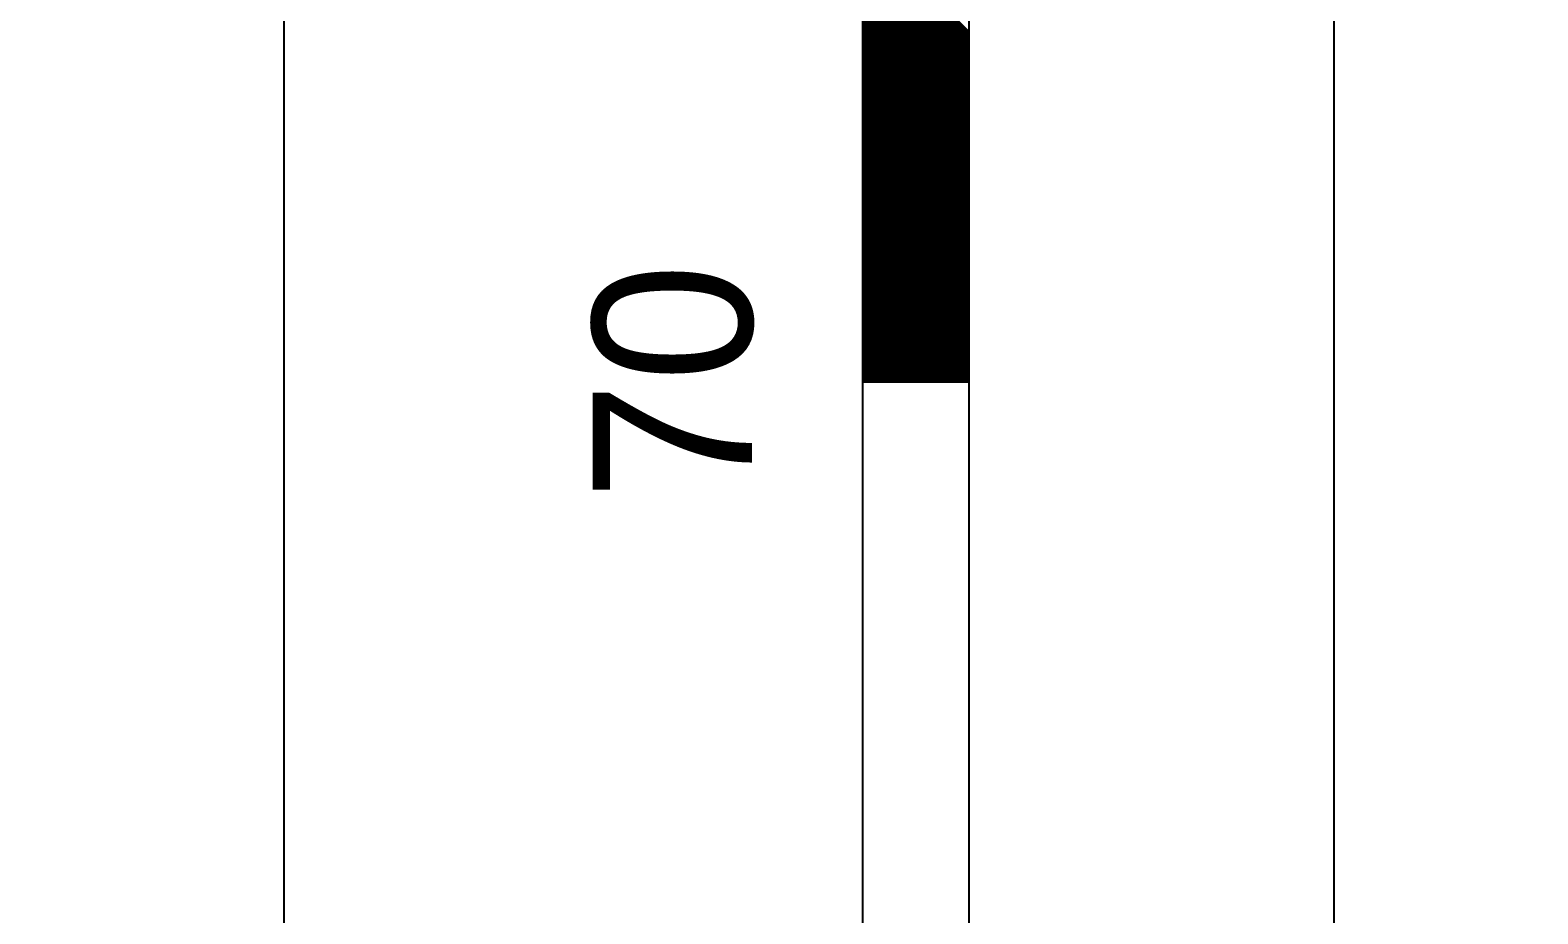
# Model space of a CAD drawing. Extents: x 747954 to 748544, y 4316381 to 4317408.
# Drawn here: x 748185.85 to 748200.01, y 4317346.01 to 4317354.32 of the extents above; entities that cross this region are included whole.
import ezdxf
from ezdxf.enums import TextEntityAlignment as Align

# ---------------------------------------------------------------- set-up
doc = ezdxf.new("R2010")
doc.units = 0
doc.layers.get('0').update_dxf_attribs({"linetype": 'CONTINUOUS'})

msp = doc.modelspace()

# ---------------------------------------------------------------- linework, layer by layer
at = {"color": 0, "linetype": 'CONTINUOUS'}
for p, q in [((748193.67, 4317281.01), (748193.67, 4317381.01)), ((748193.67, 4317281.01), (748193.67, 4317381.01)), ((748194.67, 4317281.01), (748194.67, 4317381.01)), ((748194.67, 4317281.01), (748194.67, 4317381.01)), ((748194.67, 4317354.3), (748193.67, 4317355.3)), ((748194.67, 4317354.3), (748193.67, 4317355.3)), ((748194.67, 4317354.29), (748193.67, 4317355.29)), ((748194.67, 4317354.29), (748193.67, 4317355.29)), ((748194.67, 4317354.28), (748193.67, 4317355.28)), ((748194.67, 4317354.28), (748193.67, 4317355.28)), ((748194.67, 4317354.26), (748193.67, 4317355.26)), ((748194.67, 4317354.26), (748193.67, 4317355.26)), ((748194.67, 4317354.25), (748193.67, 4317355.25)), ((748194.67, 4317354.25), (748193.67, 4317355.25)), ((748194.67, 4317354.23), (748193.67, 4317355.23)), ((748194.67, 4317354.23), (748193.67, 4317355.23)), ((748194.67, 4317354.22), (748193.67, 4317355.22)), ((748194.67, 4317354.22), (748193.67, 4317355.22)), ((748194.67, 4317354.2), (748193.67, 4317355.2)), ((748194.67, 4317354.2), (748193.67, 4317355.2)), ((748194.67, 4317354.19), (748193.67, 4317355.19)), ((748194.67, 4317354.19), (748193.67, 4317355.19)), ((748194.67, 4317354.18), (748193.67, 4317355.18)), ((748194.67, 4317354.18), (748193.67, 4317355.18)), ((748194.67, 4317354.16), (748193.67, 4317355.16)), ((748194.67, 4317354.16), (748193.67, 4317355.16)), ((748194.67, 4317354.15), (748193.67, 4317355.15)), ((748194.67, 4317354.15), (748193.67, 4317355.15)), ((748194.67, 4317354.13), (748193.67, 4317355.13)), ((748194.67, 4317354.13), (748193.67, 4317355.13)), ((748194.67, 4317354.12), (748193.67, 4317355.12)), ((748194.67, 4317354.12), (748193.67, 4317355.12)), ((748194.67, 4317354.11), (748193.67, 4317355.11)), ((748194.67, 4317354.11), (748193.67, 4317355.11)), ((748194.67, 4317354.09), (748193.67, 4317355.09)), ((748194.67, 4317354.09), (748193.67, 4317355.09)), ((748194.67, 4317354.08), (748193.67, 4317355.08)), ((748194.67, 4317354.08), (748193.67, 4317355.08)), ((748194.67, 4317354.06), (748193.67, 4317355.06)), ((748194.67, 4317354.06), (748193.67, 4317355.06)), ((748194.67, 4317354.05), (748193.67, 4317355.05)), ((748194.67, 4317354.05), (748193.67, 4317355.05)), ((748194.67, 4317354.04), (748193.67, 4317355.04)), ((748194.67, 4317354.04), (748193.67, 4317355.04)), ((748194.67, 4317354.02), (748193.67, 4317355.02)), ((748194.67, 4317354.02), (748193.67, 4317355.02)), ((748194.67, 4317354.01), (748193.67, 4317355.01)), ((748194.67, 4317354.01), (748193.67, 4317355.01)), ((748194.67, 4317353.99), (748193.67, 4317354.99)), ((748194.67, 4317353.99), (748193.67, 4317354.99)), ((748194.67, 4317353.98), (748193.67, 4317354.98)), ((748194.67, 4317353.98), (748193.67, 4317354.98)), ((748194.67, 4317353.96), (748193.67, 4317354.96)), ((748194.67, 4317353.96), (748193.67, 4317354.96)), ((748194.67, 4317353.95), (748193.67, 4317354.95)), ((748194.67, 4317353.95), (748193.67, 4317354.95)), ((748194.67, 4317353.94), (748193.67, 4317354.94)), ((748194.67, 4317353.94), (748193.67, 4317354.94)), ((748194.67, 4317353.92), (748193.67, 4317354.92)), ((748194.67, 4317353.92), (748193.67, 4317354.92)), ((748194.67, 4317353.91), (748193.67, 4317354.91)), ((748194.67, 4317353.91), (748193.67, 4317354.91)), ((748194.67, 4317353.89), (748193.67, 4317354.89)), ((748194.67, 4317353.89), (748193.67, 4317354.89)), ((748194.67, 4317353.88), (748193.67, 4317354.88)), ((748194.67, 4317353.88), (748193.67, 4317354.88)), ((748194.67, 4317353.87), (748193.67, 4317354.87)), ((748194.67, 4317353.87), (748193.67, 4317354.87)), ((748194.67, 4317353.85), (748193.67, 4317354.85)), ((748194.67, 4317353.85), (748193.67, 4317354.85)), ((748194.67, 4317353.84), (748193.67, 4317354.84)), ((748194.67, 4317353.84), (748193.67, 4317354.84)), ((748194.67, 4317353.82), (748193.67, 4317354.82)), ((748194.67, 4317353.82), (748193.67, 4317354.82)), ((748194.67, 4317353.81), (748193.67, 4317354.81)), ((748194.67, 4317353.81), (748193.67, 4317354.81)), ((748194.67, 4317353.79), (748193.67, 4317354.79)), ((748194.67, 4317353.79), (748193.67, 4317354.79)), ((748194.67, 4317353.78), (748193.67, 4317354.78)), ((748194.67, 4317353.78), (748193.67, 4317354.78)), ((748194.67, 4317353.77), (748193.67, 4317354.77)), ((748194.67, 4317353.77), (748193.67, 4317354.77)), ((748194.67, 4317353.75), (748193.67, 4317354.75)), ((748194.67, 4317353.75), (748193.67, 4317354.75)), ((748194.67, 4317353.74), (748193.67, 4317354.74)), ((748194.67, 4317353.74), (748193.67, 4317354.74)), ((748194.67, 4317353.72), (748193.67, 4317354.72)), ((748194.67, 4317353.72), (748193.67, 4317354.72)), ((748194.67, 4317353.71), (748193.67, 4317354.71)), ((748194.67, 4317353.71), (748193.67, 4317354.71)), ((748194.67, 4317353.7), (748193.67, 4317354.7)), ((748194.67, 4317353.7), (748193.67, 4317354.7)), ((748194.67, 4317353.68), (748193.67, 4317354.68)), ((748194.67, 4317353.68), (748193.67, 4317354.68)), ((748194.67, 4317353.67), (748193.67, 4317354.67)), ((748194.67, 4317353.67), (748193.67, 4317354.67)), ((748194.67, 4317353.65), (748193.67, 4317354.65)), ((748194.67, 4317353.65), (748193.67, 4317354.65)), ((748194.67, 4317353.64), (748193.67, 4317354.64)), ((748194.67, 4317353.64), (748193.67, 4317354.64)), ((748194.67, 4317353.63), (748193.67, 4317354.63)), ((748194.67, 4317353.63), (748193.67, 4317354.63)), ((748194.67, 4317353.61), (748193.67, 4317354.61)), ((748194.67, 4317353.61), (748193.67, 4317354.61)), ((748194.67, 4317353.6), (748193.67, 4317354.6)), ((748194.67, 4317353.6), (748193.67, 4317354.6)), ((748194.67, 4317353.58), (748193.67, 4317354.58)), ((748194.67, 4317353.58), (748193.67, 4317354.58)), ((748194.67, 4317353.57), (748193.67, 4317354.57)), ((748194.67, 4317353.57), (748193.67, 4317354.57)), ((748194.67, 4317353.55), (748193.67, 4317354.55)), ((748194.67, 4317353.55), (748193.67, 4317354.55)), ((748194.67, 4317353.54), (748193.67, 4317354.54)), ((748194.67, 4317353.54), (748193.67, 4317354.54)), ((748194.67, 4317353.53), (748193.67, 4317354.53)), ((748194.67, 4317353.53), (748193.67, 4317354.53)), ((748194.67, 4317353.51), (748193.67, 4317354.51)), ((748194.67, 4317353.51), (748193.67, 4317354.51)), ((748194.67, 4317353.5), (748193.67, 4317354.5)), ((748194.67, 4317353.5), (748193.67, 4317354.5)), ((748194.67, 4317353.48), (748193.67, 4317354.48)), ((748194.67, 4317353.48), (748193.67, 4317354.48)), ((748194.67, 4317353.47), (748193.67, 4317354.47)), ((748194.67, 4317353.47), (748193.67, 4317354.47)), ((748194.67, 4317353.46), (748193.67, 4317354.46)), ((748194.67, 4317353.46), (748193.67, 4317354.46)), ((748194.67, 4317353.44), (748193.67, 4317354.44)), ((748194.67, 4317353.44), (748193.67, 4317354.44)), ((748194.67, 4317353.43), (748193.67, 4317354.43)), ((748194.67, 4317353.43), (748193.67, 4317354.43)), ((748194.67, 4317353.41), (748193.67, 4317354.41)), ((748194.67, 4317353.41), (748193.67, 4317354.41)), ((748194.67, 4317353.4), (748193.67, 4317354.4)), ((748194.67, 4317353.4), (748193.67, 4317354.4)), ((748194.67, 4317353.38), (748193.67, 4317354.38)), ((748194.67, 4317353.38), (748193.67, 4317354.38)), ((748194.67, 4317353.37), (748193.67, 4317354.37)), ((748194.67, 4317353.37), (748193.67, 4317354.37)), ((748194.67, 4317353.36), (748193.67, 4317354.36)), ((748194.67, 4317353.36), (748193.67, 4317354.36)), ((748194.67, 4317353.34), (748193.67, 4317354.34)), ((748194.67, 4317353.34), (748193.67, 4317354.34)), ((748194.67, 4317353.33), (748193.67, 4317354.33)), ((748194.67, 4317353.33), (748193.67, 4317354.33)), ((748194.67, 4317353.31), (748193.67, 4317354.31)), ((748194.67, 4317353.31), (748193.67, 4317354.31)), ((748194.67, 4317353.3), (748193.67, 4317354.3)), ((748194.67, 4317353.3), (748193.67, 4317354.3)), ((748194.67, 4317353.29), (748193.67, 4317354.29)), ((748194.67, 4317353.29), (748193.67, 4317354.29)), ((748194.67, 4317353.27), (748193.67, 4317354.27)), ((748194.67, 4317353.27), (748193.67, 4317354.27)), ((748194.67, 4317353.26), (748193.67, 4317354.26)), ((748194.67, 4317353.26), (748193.67, 4317354.26)), ((748194.67, 4317353.24), (748193.67, 4317354.24)), ((748194.67, 4317353.24), (748193.67, 4317354.24)), ((748194.67, 4317353.23), (748193.67, 4317354.23)), ((748194.67, 4317353.23), (748193.67, 4317354.23)), ((748194.67, 4317353.21), (748193.67, 4317354.21)), ((748194.67, 4317353.21), (748193.67, 4317354.21)), ((748194.67, 4317353.2), (748193.67, 4317354.2)), ((748194.67, 4317353.2), (748193.67, 4317354.2)), ((748194.67, 4317353.19), (748193.67, 4317354.19)), ((748194.67, 4317353.19), (748193.67, 4317354.19)), ((748194.67, 4317353.17), (748193.67, 4317354.17)), ((748194.67, 4317353.17), (748193.67, 4317354.17)), ((748194.67, 4317353.16), (748193.67, 4317354.16)), ((748194.67, 4317353.16), (748193.67, 4317354.16)), ((748194.67, 4317353.14), (748193.67, 4317354.14)), ((748194.67, 4317353.14), (748193.67, 4317354.14)), ((748194.67, 4317353.13), (748193.67, 4317354.13)), ((748194.67, 4317353.13), (748193.67, 4317354.13)), ((748194.67, 4317353.12), (748193.67, 4317354.12)), ((748194.67, 4317353.12), (748193.67, 4317354.12)), ((748194.67, 4317353.1), (748193.67, 4317354.1)), ((748194.67, 4317353.1), (748193.67, 4317354.1)), ((748194.67, 4317353.09), (748193.67, 4317354.09)), ((748194.67, 4317353.09), (748193.67, 4317354.09)), ((748194.67, 4317353.07), (748193.67, 4317354.07)), ((748194.67, 4317353.07), (748193.67, 4317354.07)), ((748194.67, 4317353.06), (748193.67, 4317354.06)), ((748194.67, 4317353.06), (748193.67, 4317354.06)), ((748194.67, 4317353.05), (748193.67, 4317354.05)), ((748194.67, 4317353.05), (748193.67, 4317354.05)), ((748194.67, 4317353.03), (748193.67, 4317354.03)), ((748194.67, 4317353.03), (748193.67, 4317354.03)), ((748194.67, 4317353.02), (748193.67, 4317354.02)), ((748194.67, 4317353.02), (748193.67, 4317354.02)), ((748194.67, 4317353), (748193.67, 4317354)), ((748194.67, 4317353), (748193.67, 4317354)), ((748194.67, 4317352.99), (748193.67, 4317353.99)), ((748194.67, 4317352.99), (748193.67, 4317353.99)), ((748194.67, 4317352.97), (748193.67, 4317353.97)), ((748194.67, 4317352.97), (748193.67, 4317353.97)), ((748194.67, 4317352.96), (748193.67, 4317353.96)), ((748194.67, 4317352.96), (748193.67, 4317353.96)), ((748194.67, 4317352.95), (748193.67, 4317353.95)), ((748194.67, 4317352.95), (748193.67, 4317353.95)), ((748194.67, 4317352.93), (748193.67, 4317353.93)), ((748194.67, 4317352.93), (748193.67, 4317353.93)), ((748194.67, 4317352.92), (748193.67, 4317353.92)), ((748194.67, 4317352.92), (748193.67, 4317353.92)), ((748194.67, 4317352.9), (748193.67, 4317353.9)), ((748194.67, 4317352.9), (748193.67, 4317353.9)), ((748194.67, 4317352.89), (748193.67, 4317353.89)), ((748194.67, 4317352.89), (748193.67, 4317353.89)), ((748194.67, 4317352.88), (748193.67, 4317353.88)), ((748194.67, 4317352.88), (748193.67, 4317353.88)), ((748194.67, 4317352.86), (748193.67, 4317353.86)), ((748194.67, 4317352.86), (748193.67, 4317353.86)), ((748194.67, 4317352.85), (748193.67, 4317353.85)), ((748194.67, 4317352.85), (748193.67, 4317353.85)), ((748194.67, 4317352.83), (748193.67, 4317353.83)), ((748194.67, 4317352.83), (748193.67, 4317353.83)), ((748194.67, 4317352.82), (748193.67, 4317353.82)), ((748194.67, 4317352.82), (748193.67, 4317353.82)), ((748194.67, 4317352.8), (748193.67, 4317353.8)), ((748194.67, 4317352.8), (748193.67, 4317353.8)), ((748194.67, 4317352.79), (748193.67, 4317353.79)), ((748194.67, 4317352.79), (748193.67, 4317353.79)), ((748194.67, 4317352.78), (748193.67, 4317353.78)), ((748194.67, 4317352.78), (748193.67, 4317353.78)), ((748194.67, 4317352.76), (748193.67, 4317353.76)), ((748194.67, 4317352.76), (748193.67, 4317353.76)), ((748194.67, 4317352.75), (748193.67, 4317353.75)), ((748194.67, 4317352.75), (748193.67, 4317353.75)), ((748194.67, 4317352.73), (748193.67, 4317353.73)), ((748194.67, 4317352.73), (748193.67, 4317353.73)), ((748194.67, 4317352.72), (748193.67, 4317353.72)), ((748194.67, 4317352.72), (748193.67, 4317353.72)), ((748194.67, 4317352.71), (748193.67, 4317353.71)), ((748194.67, 4317352.71), (748193.67, 4317353.71)), ((748194.67, 4317352.69), (748193.67, 4317353.69)), ((748194.67, 4317352.69), (748193.67, 4317353.69)), ((748194.67, 4317352.68), (748193.67, 4317353.68)), ((748194.67, 4317352.68), (748193.67, 4317353.68)), ((748194.67, 4317352.66), (748193.67, 4317353.66)), ((748194.67, 4317352.66), (748193.67, 4317353.66)), ((748194.67, 4317352.65), (748193.67, 4317353.65)), ((748194.67, 4317352.65), (748193.67, 4317353.65)), ((748194.67, 4317352.64), (748193.67, 4317353.64)), ((748194.67, 4317352.64), (748193.67, 4317353.64)), ((748194.67, 4317352.62), (748193.67, 4317353.62)), ((748194.67, 4317352.62), (748193.67, 4317353.62)), ((748194.67, 4317352.61), (748193.67, 4317353.61)), ((748194.67, 4317352.61), (748193.67, 4317353.61)), ((748194.67, 4317352.59), (748193.67, 4317353.59)), ((748194.67, 4317352.59), (748193.67, 4317353.59)), ((748194.67, 4317352.58), (748193.67, 4317353.58)), ((748194.67, 4317352.58), (748193.67, 4317353.58)), ((748194.67, 4317352.56), (748193.67, 4317353.56)), ((748194.67, 4317352.56), (748193.67, 4317353.56)), ((748194.67, 4317352.55), (748193.67, 4317353.55)), ((748194.67, 4317352.55), (748193.67, 4317353.55)), ((748194.67, 4317352.54), (748193.67, 4317353.54)), ((748194.67, 4317352.54), (748193.67, 4317353.54)), ((748194.67, 4317352.52), (748193.67, 4317353.52)), ((748194.67, 4317352.52), (748193.67, 4317353.52)), ((748194.67, 4317352.51), (748193.67, 4317353.51)), ((748194.67, 4317352.51), (748193.67, 4317353.51)), ((748194.67, 4317352.49), (748193.67, 4317353.49)), ((748194.67, 4317352.49), (748193.67, 4317353.49)), ((748194.67, 4317352.48), (748193.67, 4317353.48)), ((748194.67, 4317352.48), (748193.67, 4317353.48)), ((748194.67, 4317352.47), (748193.67, 4317353.47)), ((748194.67, 4317352.47), (748193.67, 4317353.47)), ((748194.67, 4317352.45), (748193.67, 4317353.45)), ((748194.67, 4317352.45), (748193.67, 4317353.45)), ((748194.67, 4317352.44), (748193.67, 4317353.44)), ((748194.67, 4317352.44), (748193.67, 4317353.44)), ((748194.67, 4317352.42), (748193.67, 4317353.42)), ((748194.67, 4317352.42), (748193.67, 4317353.42)), ((748194.67, 4317352.41), (748193.67, 4317353.41)), ((748194.67, 4317352.41), (748193.67, 4317353.41)), ((748194.67, 4317352.39), (748193.67, 4317353.39)), ((748194.67, 4317352.39), (748193.67, 4317353.39)), ((748194.67, 4317352.38), (748193.67, 4317353.38)), ((748194.67, 4317352.38), (748193.67, 4317353.38)), ((748194.67, 4317352.37), (748193.67, 4317353.37)), ((748194.67, 4317352.37), (748193.67, 4317353.37)), ((748194.67, 4317352.35), (748193.67, 4317353.35)), ((748194.67, 4317352.35), (748193.67, 4317353.35)), ((748194.67, 4317352.34), (748193.67, 4317353.34)), ((748194.67, 4317352.34), (748193.67, 4317353.34)), ((748194.67, 4317352.32), (748193.67, 4317353.32)), ((748194.67, 4317352.32), (748193.67, 4317353.32)), ((748194.67, 4317352.31), (748193.67, 4317353.31)), ((748194.67, 4317352.31), (748193.67, 4317353.31)), ((748194.67, 4317352.3), (748193.67, 4317353.3)), ((748194.67, 4317352.3), (748193.67, 4317353.3)), ((748194.67, 4317352.28), (748193.67, 4317353.28)), ((748194.67, 4317352.28), (748193.67, 4317353.28)), ((748194.67, 4317352.27), (748193.67, 4317353.27)), ((748194.67, 4317352.27), (748193.67, 4317353.27)), ((748194.67, 4317352.25), (748193.67, 4317353.25)), ((748194.67, 4317352.25), (748193.67, 4317353.25)), ((748194.67, 4317352.24), (748193.67, 4317353.24)), ((748194.67, 4317352.24), (748193.67, 4317353.24)), ((748194.67, 4317352.23), (748193.67, 4317353.23)), ((748194.67, 4317352.23), (748193.67, 4317353.23)), ((748194.67, 4317352.21), (748193.67, 4317353.21)), ((748194.67, 4317352.21), (748193.67, 4317353.21)), ((748194.67, 4317352.2), (748193.67, 4317353.2)), ((748194.67, 4317352.2), (748193.67, 4317353.2)), ((748194.67, 4317352.18), (748193.67, 4317353.18)), ((748194.67, 4317352.18), (748193.67, 4317353.18)), ((748194.67, 4317352.17), (748193.67, 4317353.17)), ((748194.67, 4317352.17), (748193.67, 4317353.17)), ((748194.67, 4317352.15), (748193.67, 4317353.15)), ((748194.67, 4317352.15), (748193.67, 4317353.15)), ((748194.67, 4317352.14), (748193.67, 4317353.14)), ((748194.67, 4317352.14), (748193.67, 4317353.14)), ((748194.67, 4317352.13), (748193.67, 4317353.13)), ((748194.67, 4317352.13), (748193.67, 4317353.13)), ((748194.67, 4317352.11), (748193.67, 4317353.11)), ((748194.67, 4317352.11), (748193.67, 4317353.11)), ((748194.67, 4317352.1), (748193.67, 4317353.1)), ((748194.67, 4317352.1), (748193.67, 4317353.1)), ((748194.67, 4317352.08), (748193.67, 4317353.08)), ((748194.67, 4317352.08), (748193.67, 4317353.08)), ((748194.67, 4317352.07), (748193.67, 4317353.07)), ((748194.67, 4317352.07), (748193.67, 4317353.07)), ((748194.67, 4317352.06), (748193.67, 4317353.06)), ((748194.67, 4317352.06), (748193.67, 4317353.06)), ((748194.67, 4317352.04), (748193.67, 4317353.04)), ((748194.67, 4317352.04), (748193.67, 4317353.04)), ((748194.67, 4317352.03), (748193.67, 4317353.03)), ((748194.67, 4317352.03), (748193.67, 4317353.03)), ((748194.67, 4317352.01), (748193.67, 4317353.01)), ((748194.67, 4317352.01), (748193.67, 4317353.01)), ((748194.67, 4317352), (748193.67, 4317353)), ((748194.67, 4317352), (748193.67, 4317353)), ((748194.67, 4317351.98), (748193.67, 4317352.98)), ((748194.67, 4317351.98), (748193.67, 4317352.98)), ((748194.67, 4317351.97), (748193.67, 4317352.97)), ((748194.67, 4317351.97), (748193.67, 4317352.97)), ((748194.67, 4317351.96), (748193.67, 4317352.96)), ((748194.67, 4317351.96), (748193.67, 4317352.96)), ((748194.67, 4317351.94), (748193.67, 4317352.94)), ((748194.67, 4317351.94), (748193.67, 4317352.94)), ((748194.67, 4317351.93), (748193.67, 4317352.93)), ((748194.67, 4317351.93), (748193.67, 4317352.93)), ((748194.67, 4317351.91), (748193.67, 4317352.91)), ((748194.67, 4317351.91), (748193.67, 4317352.91)), ((748194.67, 4317351.9), (748193.67, 4317352.9)), ((748194.67, 4317351.9), (748193.67, 4317352.9)), ((748194.67, 4317351.89), (748193.67, 4317352.89)), ((748194.67, 4317351.89), (748193.67, 4317352.89)), ((748194.67, 4317351.87), (748193.67, 4317352.87)), ((748194.67, 4317351.87), (748193.67, 4317352.87)), ((748194.67, 4317351.86), (748193.67, 4317352.86)), ((748194.67, 4317351.86), (748193.67, 4317352.86)), ((748194.67, 4317351.84), (748193.67, 4317352.84)), ((748194.67, 4317351.84), (748193.67, 4317352.84)), ((748194.67, 4317351.83), (748193.67, 4317352.83)), ((748194.67, 4317351.83), (748193.67, 4317352.83)), ((748194.67, 4317351.81), (748193.67, 4317352.81)), ((748194.67, 4317351.81), (748193.67, 4317352.81)), ((748194.67, 4317351.8), (748193.67, 4317352.8)), ((748194.67, 4317351.8), (748193.67, 4317352.8)), ((748194.67, 4317351.79), (748193.67, 4317352.79)), ((748194.67, 4317351.79), (748193.67, 4317352.79)), ((748194.67, 4317351.77), (748193.67, 4317352.77)), ((748194.67, 4317351.77), (748193.67, 4317352.77)), ((748194.67, 4317351.76), (748193.67, 4317352.76)), ((748194.67, 4317351.76), (748193.67, 4317352.76)), ((748194.67, 4317351.74), (748193.67, 4317352.74)), ((748194.67, 4317351.74), (748193.67, 4317352.74)), ((748194.67, 4317351.73), (748193.67, 4317352.73)), ((748194.67, 4317351.73), (748193.67, 4317352.73)), ((748194.67, 4317351.72), (748193.67, 4317352.72)), ((748194.67, 4317351.72), (748193.67, 4317352.72)), ((748194.67, 4317351.7), (748193.67, 4317352.7)), ((748194.67, 4317351.7), (748193.67, 4317352.7)), ((748194.67, 4317351.69), (748193.67, 4317352.69)), ((748194.67, 4317351.69), (748193.67, 4317352.69)), ((748194.67, 4317351.67), (748193.67, 4317352.67)), ((748194.67, 4317351.67), (748193.67, 4317352.67)), ((748194.67, 4317351.66), (748193.67, 4317352.66)), ((748194.67, 4317351.66), (748193.67, 4317352.66)), ((748194.67, 4317351.65), (748193.67, 4317352.65)), ((748194.67, 4317351.65), (748193.67, 4317352.65)), ((748194.67, 4317351.63), (748193.67, 4317352.63)), ((748194.67, 4317351.63), (748193.67, 4317352.63)), ((748194.67, 4317351.62), (748193.67, 4317352.62)), ((748194.67, 4317351.62), (748193.67, 4317352.62)), ((748194.67, 4317351.6), (748193.67, 4317352.6)), ((748194.67, 4317351.6), (748193.67, 4317352.6)), ((748194.67, 4317351.59), (748193.67, 4317352.59)), ((748194.67, 4317351.59), (748193.67, 4317352.59)), ((748194.67, 4317351.57), (748193.67, 4317352.57)), ((748194.67, 4317351.57), (748193.67, 4317352.57)), ((748194.67, 4317351.56), (748193.67, 4317352.56)), ((748194.67, 4317351.56), (748193.67, 4317352.56)), ((748194.67, 4317351.55), (748193.67, 4317352.55)), ((748194.67, 4317351.55), (748193.67, 4317352.55)), ((748194.67, 4317351.53), (748193.67, 4317352.53)), ((748194.67, 4317351.53), (748193.67, 4317352.53)), ((748194.67, 4317351.52), (748193.67, 4317352.52)), ((748194.67, 4317351.52), (748193.67, 4317352.52)), ((748194.67, 4317351.5), (748193.67, 4317352.5)), ((748194.67, 4317351.5), (748193.67, 4317352.5)), ((748194.67, 4317351.49), (748193.67, 4317352.49)), ((748194.67, 4317351.49), (748193.67, 4317352.49)), ((748194.67, 4317351.48), (748193.67, 4317352.48)), ((748194.67, 4317351.48), (748193.67, 4317352.48)), ((748194.67, 4317351.46), (748193.67, 4317352.46)), ((748194.67, 4317351.46), (748193.67, 4317352.46)), ((748194.67, 4317351.45), (748193.67, 4317352.45)), ((748194.67, 4317351.45), (748193.67, 4317352.45)), ((748194.67, 4317351.43), (748193.67, 4317352.43)), ((748194.67, 4317351.43), (748193.67, 4317352.43)), ((748194.67, 4317351.42), (748193.67, 4317352.42)), ((748194.67, 4317351.42), (748193.67, 4317352.42)), ((748194.67, 4317351.4), (748193.67, 4317352.4)), ((748194.67, 4317351.4), (748193.67, 4317352.4)), ((748194.67, 4317351.39), (748193.67, 4317352.39)), ((748194.67, 4317351.39), (748193.67, 4317352.39)), ((748194.67, 4317351.38), (748193.67, 4317352.38)), ((748194.67, 4317351.38), (748193.67, 4317352.38)), ((748194.67, 4317351.36), (748193.67, 4317352.36)), ((748194.67, 4317351.36), (748193.67, 4317352.36)), ((748194.67, 4317351.35), (748193.67, 4317352.35)), ((748194.67, 4317351.35), (748193.67, 4317352.35)), ((748194.67, 4317351.33), (748193.67, 4317352.33)), ((748194.67, 4317351.33), (748193.67, 4317352.33)), ((748194.67, 4317351.32), (748193.67, 4317352.32)), ((748194.67, 4317351.32), (748193.67, 4317352.32)), ((748194.67, 4317351.31), (748193.67, 4317352.31)), ((748194.67, 4317351.31), (748193.67, 4317352.31)), ((748194.67, 4317351.29), (748193.67, 4317352.29)), ((748194.67, 4317351.29), (748193.67, 4317352.29)), ((748194.67, 4317351.28), (748193.67, 4317352.28)), ((748194.67, 4317351.28), (748193.67, 4317352.28)), ((748194.67, 4317351.26), (748193.67, 4317352.26)), ((748194.67, 4317351.26), (748193.67, 4317352.26)), ((748194.67, 4317351.25), (748193.67, 4317352.25)), ((748194.67, 4317351.25), (748193.67, 4317352.25)), ((748194.67, 4317351.24), (748193.67, 4317352.24)), ((748194.67, 4317351.24), (748193.67, 4317352.24)), ((748194.67, 4317351.22), (748193.67, 4317352.22)), ((748194.67, 4317351.22), (748193.67, 4317352.22)), ((748194.67, 4317351.21), (748193.67, 4317352.21)), ((748194.67, 4317351.21), (748193.67, 4317352.21)), ((748194.67, 4317351.19), (748193.67, 4317352.19)), ((748194.67, 4317351.19), (748193.67, 4317352.19)), ((748194.67, 4317351.18), (748193.67, 4317352.18)), ((748194.67, 4317351.18), (748193.67, 4317352.18)), ((748194.67, 4317351.16), (748193.67, 4317352.16)), ((748194.67, 4317351.16), (748193.67, 4317352.16)), ((748194.67, 4317351.15), (748193.67, 4317352.15)), ((748194.67, 4317351.15), (748193.67, 4317352.15)), ((748194.67, 4317351.14), (748193.67, 4317352.14)), ((748194.67, 4317351.14), (748193.67, 4317352.14)), ((748194.67, 4317351.12), (748193.67, 4317352.12)), ((748194.67, 4317351.12), (748193.67, 4317352.12)), ((748194.67, 4317351.11), (748193.67, 4317352.11)), ((748194.67, 4317351.11), (748193.67, 4317352.11)), ((748194.67, 4317351.09), (748193.67, 4317352.09)), ((748194.67, 4317351.09), (748193.67, 4317352.09)), ((748194.67, 4317351.08), (748193.67, 4317352.08)), ((748194.67, 4317351.08), (748193.67, 4317352.08)), ((748194.67, 4317351.07), (748193.67, 4317352.07)), ((748194.67, 4317351.07), (748193.67, 4317352.07)), ((748194.67, 4317351.05), (748193.67, 4317352.05)), ((748194.67, 4317351.05), (748193.67, 4317352.05)), ((748194.67, 4317351.04), (748193.67, 4317352.04)), ((748194.67, 4317351.04), (748193.67, 4317352.04)), ((748194.67, 4317351.02), (748193.67, 4317352.02)), ((748194.67, 4317351.02), (748193.67, 4317352.02)), ((748194.67, 4317351.01), (748193.67, 4317352.01)), ((748194.67, 4317351.01), (748193.67, 4317352.01)), ((748194.65, 4317351.01), (748193.67, 4317351.99)), ((748194.65, 4317351.01), (748193.67, 4317351.99)), ((748194.64, 4317351.01), (748193.67, 4317351.98)), ((748194.64, 4317351.01), (748193.67, 4317351.98)), ((748194.63, 4317351.01), (748193.67, 4317351.97)), ((748194.63, 4317351.01), (748193.67, 4317351.97)), ((748194.61, 4317351.01), (748193.67, 4317351.95)), ((748194.61, 4317351.01), (748193.67, 4317351.95)), ((748194.6, 4317351.01), (748193.67, 4317351.94)), ((748194.6, 4317351.01), (748193.67, 4317351.94)), ((748194.58, 4317351.01), (748193.67, 4317351.92)), ((748194.58, 4317351.01), (748193.67, 4317351.92)), ((748194.57, 4317351.01), (748193.67, 4317351.91)), ((748194.57, 4317351.01), (748193.67, 4317351.91)), ((748194.56, 4317351.01), (748193.67, 4317351.9)), ((748194.56, 4317351.01), (748193.67, 4317351.9)), ((748194.54, 4317351.01), (748193.67, 4317351.88)), ((748194.54, 4317351.01), (748193.67, 4317351.88)), ((748194.53, 4317351.01), (748193.67, 4317351.87)), ((748194.53, 4317351.01), (748193.67, 4317351.87)), ((748194.51, 4317351.01), (748193.67, 4317351.85)), ((748194.51, 4317351.01), (748193.67, 4317351.85)), ((748194.5, 4317351.01), (748193.67, 4317351.84)), ((748194.5, 4317351.01), (748193.67, 4317351.84)), ((748194.48, 4317351.01), (748193.67, 4317351.82)), ((748194.48, 4317351.01), (748193.67, 4317351.82)), ((748194.47, 4317351.01), (748193.67, 4317351.81)), ((748194.47, 4317351.01), (748193.67, 4317351.81)), ((748194.46, 4317351.01), (748193.67, 4317351.8)), ((748194.46, 4317351.01), (748193.67, 4317351.8)), ((748194.44, 4317351.01), (748193.67, 4317351.78)), ((748194.44, 4317351.01), (748193.67, 4317351.78)), ((748194.43, 4317351.01), (748193.67, 4317351.77)), ((748194.43, 4317351.01), (748193.67, 4317351.77)), ((748194.41, 4317351.01), (748193.67, 4317351.75)), ((748194.41, 4317351.01), (748193.67, 4317351.75)), ((748194.4, 4317351.01), (748193.67, 4317351.74)), ((748194.4, 4317351.01), (748193.67, 4317351.74)), ((748194.39, 4317351.01), (748193.67, 4317351.73)), ((748194.39, 4317351.01), (748193.67, 4317351.73)), ((748194.37, 4317351.01), (748193.67, 4317351.71)), ((748194.37, 4317351.01), (748193.67, 4317351.71)), ((748194.36, 4317351.01), (748193.67, 4317351.7)), ((748194.36, 4317351.01), (748193.67, 4317351.7)), ((748194.34, 4317351.01), (748193.67, 4317351.68)), ((748194.34, 4317351.01), (748193.67, 4317351.68)), ((748194.33, 4317351.01), (748193.67, 4317351.67)), ((748194.33, 4317351.01), (748193.67, 4317351.67)), ((748194.32, 4317351.01), (748193.67, 4317351.66)), ((748194.32, 4317351.01), (748193.67, 4317351.66)), ((748194.3, 4317351.01), (748193.67, 4317351.64)), ((748194.3, 4317351.01), (748193.67, 4317351.64)), ((748194.29, 4317351.01), (748193.67, 4317351.63)), ((748194.29, 4317351.01), (748193.67, 4317351.63)), ((748194.27, 4317351.01), (748193.67, 4317351.61)), ((748194.27, 4317351.01), (748193.67, 4317351.61)), ((748194.26, 4317351.01), (748193.67, 4317351.6)), ((748194.26, 4317351.01), (748193.67, 4317351.6)), ((748194.24, 4317351.01), (748193.67, 4317351.58)), ((748194.24, 4317351.01), (748193.67, 4317351.58)), ((748194.23, 4317351.01), (748193.67, 4317351.57)), ((748194.23, 4317351.01), (748193.67, 4317351.57)), ((748194.22, 4317351.01), (748193.67, 4317351.56)), ((748194.22, 4317351.01), (748193.67, 4317351.56)), ((748194.2, 4317351.01), (748193.67, 4317351.54)), ((748194.2, 4317351.01), (748193.67, 4317351.54)), ((748194.19, 4317351.01), (748193.67, 4317351.53)), ((748194.19, 4317351.01), (748193.67, 4317351.53)), ((748194.17, 4317351.01), (748193.67, 4317351.51)), ((748194.17, 4317351.01), (748193.67, 4317351.51)), ((748194.16, 4317351.01), (748193.67, 4317351.5)), ((748194.16, 4317351.01), (748193.67, 4317351.5)), ((748194.15, 4317351.01), (748193.67, 4317351.49)), ((748194.15, 4317351.01), (748193.67, 4317351.49)), ((748194.13, 4317351.01), (748193.67, 4317351.47)), ((748194.13, 4317351.01), (748193.67, 4317351.47)), ((748194.12, 4317351.01), (748193.67, 4317351.46)), ((748194.12, 4317351.01), (748193.67, 4317351.46)), ((748194.1, 4317351.01), (748193.67, 4317351.44)), ((748194.1, 4317351.01), (748193.67, 4317351.44)), ((748194.09, 4317351.01), (748193.67, 4317351.43)), ((748194.09, 4317351.01), (748193.67, 4317351.43)), ((748194.07, 4317351.01), (748193.67, 4317351.41)), ((748194.07, 4317351.01), (748193.67, 4317351.41)), ((748194.06, 4317351.01), (748193.67, 4317351.4)), ((748194.06, 4317351.01), (748193.67, 4317351.4)), ((748194.05, 4317351.01), (748193.67, 4317351.39)), ((748194.05, 4317351.01), (748193.67, 4317351.39)), ((748194.03, 4317351.01), (748193.67, 4317351.37)), ((748194.03, 4317351.01), (748193.67, 4317351.37)), ((748194.02, 4317351.01), (748193.67, 4317351.36)), ((748194.02, 4317351.01), (748193.67, 4317351.36)), ((748194, 4317351.01), (748193.67, 4317351.34)), ((748194, 4317351.01), (748193.67, 4317351.34)), ((748193.99, 4317351.01), (748193.67, 4317351.33)), ((748193.99, 4317351.01), (748193.67, 4317351.33)), ((748193.98, 4317351.01), (748193.67, 4317351.32)), ((748193.98, 4317351.01), (748193.67, 4317351.32)), ((748193.96, 4317351.01), (748193.67, 4317351.3)), ((748193.96, 4317351.01), (748193.67, 4317351.3)), ((748193.95, 4317351.01), (748193.67, 4317351.29)), ((748193.95, 4317351.01), (748193.67, 4317351.29)), ((748193.93, 4317351.01), (748193.67, 4317351.27)), ((748193.93, 4317351.01), (748193.67, 4317351.27)), ((748193.92, 4317351.01), (748193.67, 4317351.26)), ((748193.92, 4317351.01), (748193.67, 4317351.26)), ((748193.91, 4317351.01), (748193.67, 4317351.25)), ((748193.91, 4317351.01), (748193.67, 4317351.25)), ((748193.89, 4317351.01), (748193.67, 4317351.23)), ((748193.89, 4317351.01), (748193.67, 4317351.23)), ((748193.88, 4317351.01), (748193.67, 4317351.22)), ((748193.88, 4317351.01), (748193.67, 4317351.22)), ((748193.86, 4317351.01), (748193.67, 4317351.2)), ((748193.86, 4317351.01), (748193.67, 4317351.2)), ((748193.85, 4317351.01), (748193.67, 4317351.19)), ((748193.85, 4317351.01), (748193.67, 4317351.19)), ((748193.83, 4317351.01), (748193.67, 4317351.17)), ((748193.83, 4317351.01), (748193.67, 4317351.17)), ((748193.82, 4317351.01), (748193.67, 4317351.16)), ((748193.82, 4317351.01), (748193.67, 4317351.16)), ((748193.81, 4317351.01), (748193.67, 4317351.15)), ((748193.81, 4317351.01), (748193.67, 4317351.15)), ((748193.79, 4317351.01), (748193.67, 4317351.13)), ((748193.79, 4317351.01), (748193.67, 4317351.13)), ((748193.78, 4317351.01), (748193.67, 4317351.12)), ((748193.78, 4317351.01), (748193.67, 4317351.12)), ((748193.76, 4317351.01), (748193.67, 4317351.1)), ((748193.76, 4317351.01), (748193.67, 4317351.1)), ((748193.75, 4317351.01), (748193.67, 4317351.09)), ((748193.75, 4317351.01), (748193.67, 4317351.09)), ((748193.74, 4317351.01), (748193.67, 4317351.08)), ((748193.74, 4317351.01), (748193.67, 4317351.08)), ((748193.72, 4317351.01), (748193.67, 4317351.06)), ((748193.72, 4317351.01), (748193.67, 4317351.06)), ((748193.71, 4317351.01), (748193.67, 4317351.05)), ((748193.71, 4317351.01), (748193.67, 4317351.05)), ((748193.69, 4317351.01), (748193.67, 4317351.03)), ((748193.69, 4317351.01), (748193.67, 4317351.03)), ((748193.68, 4317351.01), (748193.67, 4317351.02)), ((748193.68, 4317351.01), (748193.67, 4317351.02))]:
    msp.add_line(p, q, dxfattribs=at)
msp.add_lwpolyline([(748194.67, 4317351.01), (748194.67, 4317361.01), (748193.67, 4317361.01), (748193.67, 4317351.01)], close=True, dxfattribs=at)
msp.add_lwpolyline([(748194.67, 4317351.01), (748194.67, 4317361.01), (748193.67, 4317361.01), (748193.67, 4317351.01)], close=True, dxfattribs=at)

# ---------------------------------------------------------------- texts
msp.add_text('70', height=1.5, rotation=90, dxfattribs=at).set_placement((748191.88, 4317351.01), align=Align.MIDDLE)
msp.add_text('70', height=1.5, rotation=90, dxfattribs=at).set_placement((748191.88, 4317351.01), align=Align.MIDDLE)

# ---------------------------------------------------------------- meshes
mesh = msp.add_polyface(dxfattribs=at)
corners = [(747954.5, 4316381), (747954.5, 4316381), (747954.5, 4316571.962), (748262.5, 4316381), (747954.5, 4316746.493), (748544, 4316381), (747954.5, 4317407.5), (748544, 4317042.007), (748544, 4317407.5)]
mesh.append_faces([[corners[k] for k in face] for face in [(0, 1, 3, 2), (2, 3, 5, 4), (4, 5, 7, 6), (6, 7, 8, 8)]], dxfattribs={"vtx0": -1, "vtx2": -1, "color": 0})
mesh = msp.add_polyface(dxfattribs=at)
corners = [(747964.5, 4317221), (747964.5, 4317221), (747964.5, 4317395.271), (748245.58, 4317221), (747964.5, 4317401.5), (748245.58, 4317227.229), (748245.58, 4317401.5)]
mesh.append_faces([[corners[k] for k in face] for face in [(0, 1, 3, 2), (2, 3, 5, 4), (4, 5, 6, 6)]], dxfattribs={"vtx0": -1, "vtx2": -1, "color": 0})
mesh = msp.add_polyface(dxfattribs=at)
corners = [(748188.23, 4317228.19), (748188.23, 4317228.19), (748188.23, 4317234.309), (748198.1, 4317228.19), (748188.23, 4317394.66), (748198.1, 4317388.541), (748198.1, 4317394.66)]
mesh.append_faces([[corners[k] for k in face] for face in [(0, 1, 3, 2), (2, 3, 5, 4), (4, 5, 6, 6)]], dxfattribs={"vtx0": -1, "vtx2": -1, "color": 0})

doc.saveas('drawing.dxf')
